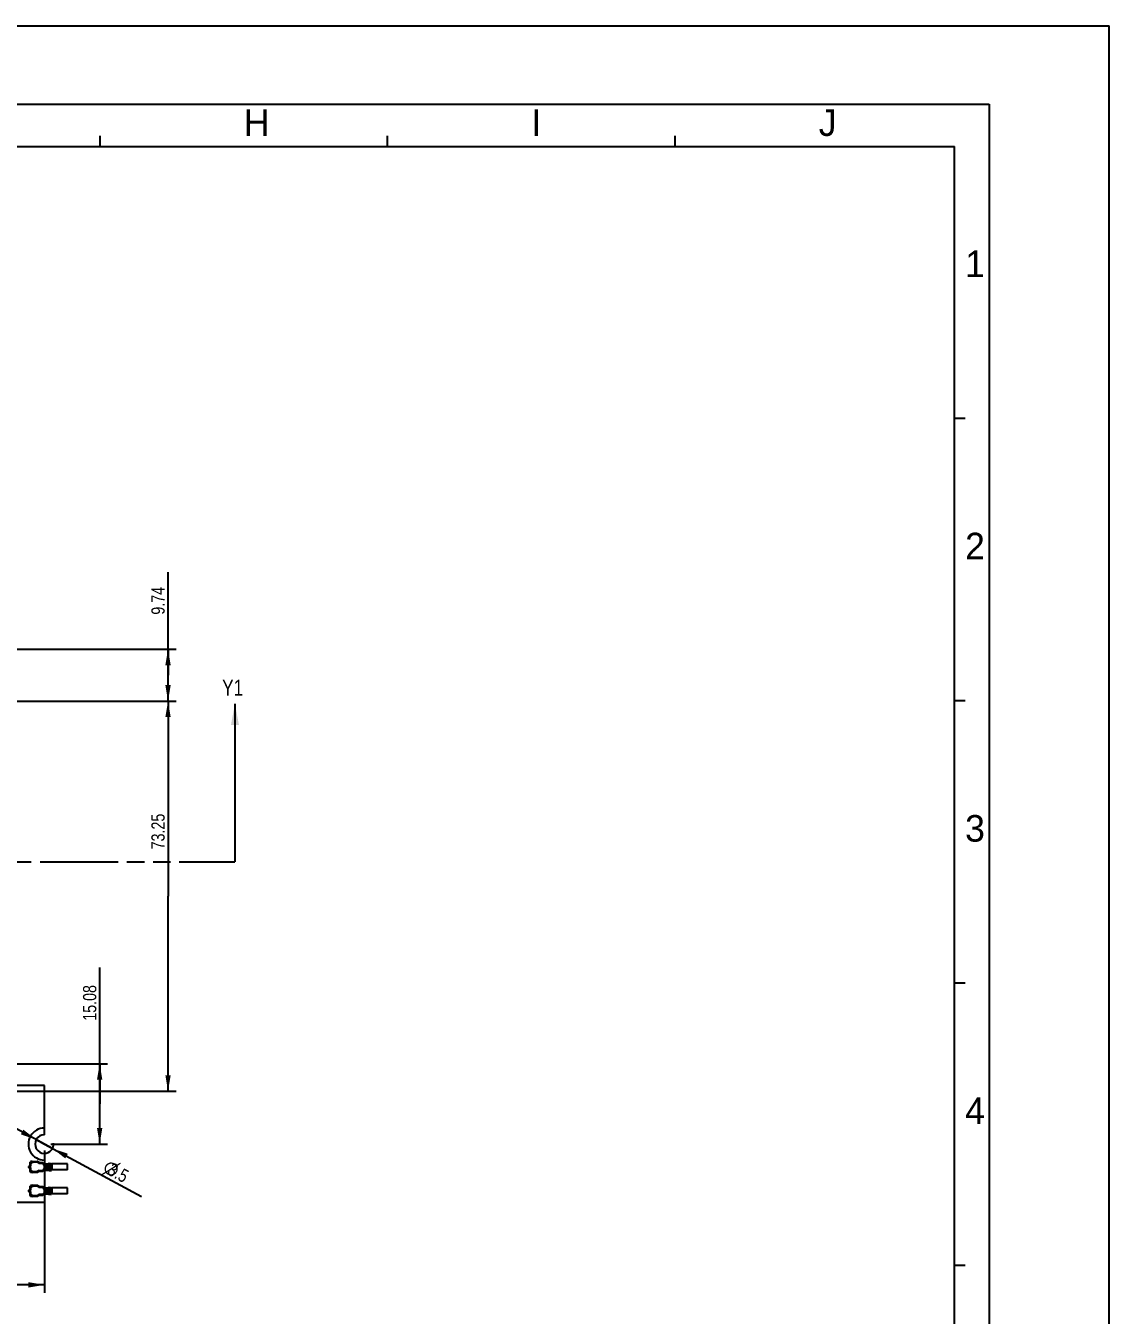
# Model space of a CAD drawing. Header units: millimetres. Extents: x 0 to 594, y 0 to 420.
# Drawn here: x 390.4 to 594, y 177.9 to 420 of the extents above; entities that cross this region are included whole.
import ezdxf

# ---------------------------------------------------------------- set-up
doc = ezdxf.new("R2010")
doc.units = ezdxf.units.MM
doc.header["$LTSCALE"] = 32.67
doc.linetypes.add('PHANTOM', pattern=[0.8, 0.45, -0.05, 0.1, -0.05, 0.1, -0.05])
doc.layers.get('0').update_dxf_attribs({"linetype": 'CONTINUOUS'})
doc.styles.get("Standard").update_dxf_attribs({"font": 'txt', "width": 0.8})
doc.styles.add('TEXTSTYLE_2', font='txt')
doc.styles.add('TEXTSTYLE_3', font='symbol_asme.ttf')
doc.dimstyles.new('DIMSTYLE_1', dxfattribs={"dimtxt": 2.5, "dimasz": 3, "dimexe": 1.5, "dimexo": 1.2, "dimtad": 1, "dimdsep": 46, "dimtxsty": 'STANDARD', "dimblk": '_FILLED', "dimblk1": '_FILLED', "dimblk2": '_FILLED', "dimcen": 0.09, "dimazin": 2, "dimtp": 0.01, "dimtm": 0.01, "dimtfac": 1, "dimtofl": 0, "dimtmove": 0, "dimatfit": 3, "dimldrblk": '_FILLED', "dimfxl": 1, "dimtolj": 1, "dimarcsym": 0})
doc.dimstyles.new('DIMSTYLE_2', dxfattribs={"dimtxt": 2.5, "dimasz": 3, "dimexe": 1.5, "dimexo": 1.2, "dimtad": 1, "dimdsep": 46, "dimtxsty": 'STANDARD', "dimblk": '_FILLED', "dimblk1": '_FILLED', "dimblk2": '_FILLED', "dimcen": 0.09, "dimazin": 2, "dimtp": 0.01, "dimtm": 0.01, "dimtfac": 1, "dimtmove": 0, "dimatfit": 2, "dimldrblk": '_FILLED', "dimfxl": 1, "dimtolj": 1, "dimarcsym": 0})
doc.dimstyles.get("Standard").update_dxf_attribs({"dimtxt": 2.5, "dimasz": 3, "dimexe": 1.5, "dimexo": 1.2, "dimtad": 1, "dimdsep": 46, "dimtxsty": 'STANDARD', "dimblk": '_FILLED', "dimblk1": '_FILLED', "dimblk2": '_FILLED', "dimcen": 0.09, "dimazin": 2, "dimtol": 1, "dimtp": 0.01, "dimtm": 0.01, "dimtfac": 1, "dimtofl": 0, "dimtmove": 0, "dimatfit": 3, "dimldrblk": '_FILLED', "dimfxl": 1, "dimtolj": 1, "dimarcsym": 0})

# ---------------------------------------------------------------- blocks, each defined once
blk = doc.blocks.new('_FILLED')
at = {"color": 0, "linetype": 'BYBLOCK'}
blk.add_solid([(0, 0), (-1, 0.167), (-1, -0.167)], dxfattribs=at)
blk = doc.blocks.new('XSEC_FILLED')
at = {"color": 0, "linetype": 'BYBLOCK'}
blk.add_solid([(0, 0), (-1, 0.1875), (-1, -0.1875)], dxfattribs=at)
blk = doc.blocks.new('*D0')
at = {"color": 7, "linetype": 'CONTINUOUS'}
for p, q in [((255.29, 223.81), (255.29, 182.09)), ((393.94, 208.83), (393.94, 182.09)), ((255.29, 183.59), (324.61, 183.59)), ((393.94, 183.59), (324.61, 183.59))]:
    blk.add_line(p, q, dxfattribs=at)
at = {"color": 7, "linetype": 'CONTINUOUS', "xscale": 3, "yscale": 3, "zscale": 3, "rotation": 180}
blk.add_blockref('_FILLED', (255.29, 183.59), dxfattribs=at)
at = {"color": 7, "linetype": 'CONTINUOUS', "xscale": 3, "yscale": 3, "zscale": 3}
blk.add_blockref('_FILLED', (393.94, 183.59), dxfattribs=at)
at = {"color": 7, "linetype": 'CONTINUOUS', "insert": (322.65, 186.72), "char_height": 2.5, "width": 12, "attachment_point": 2, "line_spacing_factor": 0.9}
blk.add_mtext('138.65', dxfattribs=at)
blk = doc.blocks.new('*D1')
at = {"color": 7, "linetype": 'CONTINUOUS'}
for p, q in [((404.33, 217.57), (404.33, 243.19)), ((256.59, 225.11), (405.83, 225.11)), ((404.33, 225.11), (404.33, 217.57)), ((404.33, 210.03), (404.33, 217.57)), ((395.14, 210.03), (405.83, 210.03))]:
    blk.add_line(p, q, dxfattribs=at)
at = {"color": 7, "linetype": 'CONTINUOUS', "xscale": 3, "yscale": 3, "zscale": 3}
for p, rotation in [((404.33, 225.11), 90), ((404.33, 210.03), 270)]:
    blk.add_blockref('_FILLED', p, dxfattribs=dict(at, rotation=rotation))
at = {"color": 7, "linetype": 'CONTINUOUS', "insert": (401.2, 233.19), "char_height": 2.5, "width": 10, "attachment_point": 1, "rotation": 90, "line_spacing_factor": 0.9}
blk.add_mtext('15.08', dxfattribs=at)
blk = doc.blocks.new('*D2')
at = {"color": 7, "linetype": 'CONTINUOUS'}
for p, q in [((393.94, 210.03), (388, 213.24)), ((392.4, 210.86), (392.4, 210.86)), ((392.4, 210.86), (393.94, 210.03)), ((395.47, 209.2), (393.94, 210.03)), ((393.94, 210.03), (412.19, 200.16)), ((395.47, 209.2), (395.47, 209.2))]:
    blk.add_line(p, q, dxfattribs=at)
at = {"color": 7, "linetype": 'CONTINUOUS', "xscale": 3, "yscale": 3, "zscale": 3}
for p, rotation in [((392.4, 210.86), 331.593129541), ((395.47, 209.2), 151.593129541)]:
    blk.add_blockref('_FILLED', p, dxfattribs=dict(at, rotation=rotation))
at = {"color": 7, "linetype": 'CONTINUOUS', "insert": (405.81, 207.16), "char_height": 2.5, "width": 13.4231, "attachment_point": 1, "rotation": 331.5927, "line_spacing_factor": 0.9, "style": 'TEXTSTYLE_3'}
blk.add_mtext('{\\ftxt;\\W0.0001;\\H0.0001;\\~}{\\ftxt;\\W1.1794871795;\\H2.5; }{\\ftxt;\\W0.0001;\\H0.0001;\\~}\\ftxt;{\\W0.8;3.5}', dxfattribs=at)
blk = doc.blocks.new('*D22')
at = {"color": 7, "linetype": 'CONTINUOUS'}
for p, q in [((417.17, 298.07), (417.17, 317.43)), ((365.09, 302.94), (418.67, 302.94)), ((417.17, 302.94), (417.17, 298.07)), ((417.17, 293.2), (417.17, 298.07)), ((283.99, 293.2), (418.67, 293.2))]:
    blk.add_line(p, q, dxfattribs=at)
at = {"color": 7, "linetype": 'CONTINUOUS', "xscale": 3, "yscale": 3, "zscale": 3}
for p, rotation in [((417.17, 302.94), 90), ((417.17, 293.2), 270)]:
    blk.add_blockref('_FILLED', p, dxfattribs=dict(at, rotation=rotation))
at = {"color": 7, "linetype": 'CONTINUOUS', "insert": (414.04, 309.43), "char_height": 2.5, "width": 8, "attachment_point": 1, "rotation": 90, "line_spacing_factor": 0.9}
blk.add_mtext('9.74', dxfattribs=at)
blk = doc.blocks.new('*D23')
at = {"color": 7, "linetype": 'CONTINUOUS'}
for p, q in [((283.99, 293.2), (418.67, 293.2)), ((417.17, 293.2), (417.17, 256.57)), ((417.17, 219.95), (417.17, 256.57)), ((283.99, 219.95), (418.67, 219.95))]:
    blk.add_line(p, q, dxfattribs=at)
at = {"color": 7, "linetype": 'CONTINUOUS', "xscale": 3, "yscale": 3, "zscale": 3}
for p, rotation in [((417.17, 293.2), 90), ((417.17, 219.95), 270)]:
    blk.add_blockref('_FILLED', p, dxfattribs=dict(at, rotation=rotation))
at = {"color": 7, "linetype": 'CONTINUOUS', "insert": (414.04, 268.71), "char_height": 2.5, "width": 10, "attachment_point": 2, "rotation": 90, "line_spacing_factor": 0.9}
blk.add_mtext('73.25', dxfattribs=at)

msp = doc.modelspace()

# ---------------------------------------------------------------- linework, layer by layer
at = {"color": 7, "linetype": 'CONTINUOUS'}
for p, q in [((0, 420), (594, 420)), ((594, 0), (594, 420)), ((20.422, 405.309), (571.422, 405.309)), ((571.422, 405.309), (571.422, 20.309)), ((26.422, 397.309), (564.922, 397.309)), ((404.422, 397.309), (404.422, 399.309)), ((458.422, 397.309), (458.422, 399.309)), ((512.422, 397.309), (512.422, 399.309)), ((564.922, 28.309), (564.922, 397.309)), ((564.922, 346.309), (566.922, 346.309)), ((564.922, 293.309), (566.922, 293.309)), ((429.744, 267.009), (429.744, 263.009)), ((564.922, 240.309), (566.922, 240.309)), ((393.935, 221.031), (367.935, 221.031)), ((393.935, 211.781), (393.935, 221.031)), ((393.935, 208.281), (393.935, 206.306)), ((391.035, 205.841), (391.105, 205.841)), ((391.035, 205.621), (391.035, 205.841)), ((391.166, 205.981), (391.105, 205.981)), ((391.105, 205.981), (391.105, 205.841)), ((391.299, 205.956), (391.184, 205.991)), ((391.195, 206.611), (391.455, 206.611)), ((391.195, 206.611), (391.195, 206.069)), ((391.315, 205.956), (391.299, 205.956)), ((391.605, 206.731), (391.335, 206.731)), ((391.335, 206.731), (391.335, 206.611)), ((391.394, 206.026), (391.455, 206.511)), ((391.405, 206.429), (391.444, 206.461)), ((391.405, 206.429), (391.405, 206.36)), ((391.449, 206.461), (391.444, 206.461)), ((391.755, 206.781), (391.455, 206.681)), ((391.755, 206.781), (391.455, 206.681)), ((391.455, 206.681), (391.455, 206.511)), ((391.755, 206.781), (392.555, 206.781)), ((391.755, 206.611), (391.755, 206.781)), ((392.564, 206.775), (392.555, 206.781)), ((392.555, 206.781), (392.555, 206.611)), ((392.735, 206.731), (392.634, 206.731)), ((392.735, 206.666), (392.735, 206.731)), ((392.823, 206.611), (392.875, 206.611)), ((392.875, 206.578), (392.875, 206.611)), ((392.935, 206.54), (393.635, 206.54)), ((392.935, 206.54), (392.935, 206.539)), ((392.935, 206.539), (392.935, 206.439)), ((392.935, 206.37), (392.935, 206.439)), ((393.635, 206.535), (393.635, 206.54)), ((393.855, 206.306), (394.655, 206.306)), ((393.855, 206.306), (393.855, 206.136)), ((393.955, 206.061), (394.155, 206.061)), ((393.955, 205.401), (393.955, 206.061)), ((393.955, 206.031), (394.155, 206.031)), ((394.155, 205.401), (394.155, 206.061)), ((394.355, 206.061), (394.555, 206.061)), ((394.355, 205.401), (394.355, 206.061)), ((394.355, 206.031), (394.555, 206.031)), ((394.555, 205.401), (394.555, 206.061)), ((394.655, 206.136), (394.655, 206.306)), ((394.855, 206.37), (395.255, 206.37)), ((394.855, 206.2), (394.855, 206.37)), ((394.855, 206.061), (395.155, 206.061)), ((394.855, 206.061), (394.855, 205.401)), ((394.855, 206.031), (395.155, 206.031)), ((395.155, 205.401), (395.155, 206.061)), ((395.255, 205.931), (395.255, 206.37)), ((395.405, 206.231), (395.255, 206.231)), ((395.405, 205.931), (395.255, 205.931)), ((398.255, 206.296), (395.405, 206.296)), ((395.405, 205.166), (395.405, 206.296)), ((398.255, 205.166), (398.255, 206.296)), ((391.035, 205.621), (391.105, 205.621)), ((391.105, 205.481), (391.105, 205.621)), ((391.105, 205.481), (391.166, 205.481)), ((391.184, 205.471), (391.299, 205.506)), ((391.195, 205.393), (391.195, 204.851)), ((391.195, 204.851), (391.455, 204.851)), ((391.299, 205.506), (391.315, 205.506)), ((391.335, 204.731), (391.335, 204.851)), ((391.335, 204.731), (391.605, 204.731)), ((391.455, 204.951), (391.394, 205.436)), ((391.405, 205.102), (391.405, 205.033)), ((391.444, 205.001), (391.405, 205.033)), ((391.444, 205.001), (391.449, 205.001)), ((391.455, 204.951), (391.455, 204.781)), ((391.455, 204.781), (391.755, 204.681)), ((391.455, 204.781), (391.755, 204.681)), ((392.555, 204.681), (391.755, 204.681)), ((392.555, 204.681), (392.555, 204.851)), ((392.555, 204.681), (392.564, 204.686)), ((392.634, 204.731), (392.735, 204.731)), ((392.735, 204.731), (392.735, 204.796)), ((392.935, 204.957), (392.935, 205.092)), ((392.935, 204.923), (392.935, 204.957)), ((392.935, 204.922), (392.935, 204.923)), ((392.935, 204.922), (393.635, 204.922)), ((393.635, 204.922), (393.635, 205.092)), ((393.855, 205.326), (393.855, 205.156)), ((393.855, 205.156), (394.655, 205.156)), ((393.935, 205.156), (393.935, 201.806)), ((394.155, 205.431), (393.955, 205.431)), ((393.955, 205.401), (394.155, 205.401)), ((394.555, 205.431), (394.355, 205.431)), ((394.355, 205.401), (394.555, 205.401)), ((394.655, 205.156), (394.655, 205.326)), ((395.155, 205.431), (394.855, 205.431)), ((394.855, 205.401), (395.155, 205.401)), ((394.855, 205.091), (394.855, 205.261)), ((394.855, 205.091), (395.255, 205.091)), ((395.255, 205.531), (395.405, 205.531)), ((395.255, 205.091), (395.255, 205.531)), ((395.405, 205.231), (395.255, 205.231)), ((398.255, 205.166), (395.405, 205.166)), ((391.035, 201.341), (391.105, 201.341)), ((391.035, 201.121), (391.035, 201.341)), ((391.035, 201.121), (391.105, 201.121)), ((391.166, 201.481), (391.105, 201.481)), ((391.105, 201.481), (391.105, 201.341)), ((391.105, 200.981), (391.105, 201.121)), ((391.105, 200.981), (391.166, 200.981)), ((391.299, 201.456), (391.184, 201.491)), ((391.184, 200.971), (391.299, 201.006)), ((391.195, 202.111), (391.455, 202.111)), ((391.195, 202.111), (391.195, 201.569)), ((391.315, 201.456), (391.299, 201.456)), ((391.299, 201.006), (391.315, 201.006)), ((391.605, 202.231), (391.335, 202.231)), ((391.335, 202.231), (391.335, 202.111)), ((391.394, 201.526), (391.455, 202.011)), ((391.405, 201.929), (391.444, 201.961)), ((391.405, 201.929), (391.405, 201.86)), ((391.449, 201.961), (391.444, 201.961)), ((391.755, 202.281), (391.455, 202.181)), ((391.755, 202.281), (391.455, 202.181)), ((391.455, 202.181), (391.455, 202.011)), ((391.755, 202.281), (392.555, 202.281)), ((391.755, 202.111), (391.755, 202.281)), ((392.564, 202.275), (392.555, 202.281)), ((392.555, 202.281), (392.555, 202.111)), ((392.735, 202.231), (392.634, 202.231)), ((392.735, 202.166), (392.735, 202.231)), ((392.823, 202.111), (392.875, 202.111)), ((392.875, 202.078), (392.875, 202.111)), ((392.935, 202.04), (393.635, 202.04)), ((392.935, 202.04), (392.935, 202.039)), ((392.935, 202.039), (392.935, 201.939)), ((392.935, 201.87), (392.935, 201.939)), ((393.635, 202.035), (393.635, 202.04)), ((393.855, 201.806), (394.655, 201.806)), ((393.855, 201.806), (393.855, 201.636)), ((393.955, 201.561), (394.155, 201.561)), ((393.955, 200.901), (393.955, 201.561)), ((393.955, 201.531), (394.155, 201.531)), ((394.155, 200.901), (394.155, 201.561)), ((394.355, 201.561), (394.555, 201.561)), ((394.355, 200.901), (394.355, 201.561)), ((394.355, 201.531), (394.555, 201.531)), ((394.555, 200.901), (394.555, 201.561)), ((394.655, 201.636), (394.655, 201.806)), ((394.855, 201.87), (395.255, 201.87)), ((394.855, 201.7), (394.855, 201.87)), ((394.855, 201.561), (395.155, 201.561)), ((394.855, 201.561), (394.855, 200.901)), ((394.855, 201.531), (395.155, 201.531)), ((395.155, 200.901), (395.155, 201.561)), ((395.255, 201.431), (395.255, 201.87)), ((395.405, 201.731), (395.255, 201.731)), ((395.405, 201.431), (395.255, 201.431)), ((395.255, 201.031), (395.405, 201.031)), ((395.255, 200.591), (395.255, 201.031)), ((398.255, 201.796), (395.405, 201.796)), ((395.405, 200.666), (395.405, 201.796)), ((398.255, 200.666), (398.255, 201.796)), ((393.935, 199.031), (367.935, 199.031)), ((391.195, 200.893), (391.195, 200.351)), ((391.195, 200.351), (391.455, 200.351)), ((391.335, 200.231), (391.335, 200.351)), ((391.335, 200.231), (391.605, 200.231)), ((391.455, 200.451), (391.394, 200.936)), ((391.405, 200.602), (391.405, 200.533)), ((391.444, 200.501), (391.405, 200.533)), ((391.444, 200.501), (391.449, 200.501)), ((391.455, 200.451), (391.455, 200.281)), ((391.455, 200.281), (391.755, 200.181)), ((391.455, 200.281), (391.755, 200.181)), ((392.555, 200.181), (391.755, 200.181)), ((392.555, 200.181), (392.555, 200.351)), ((392.555, 200.181), (392.564, 200.186)), ((392.634, 200.231), (392.735, 200.231)), ((392.735, 200.231), (392.735, 200.296)), ((392.935, 200.457), (392.935, 200.592)), ((392.935, 200.423), (392.935, 200.457)), ((392.935, 200.422), (392.935, 200.423)), ((392.935, 200.422), (393.635, 200.422)), ((393.635, 200.422), (393.635, 200.592)), ((393.855, 200.826), (393.855, 200.656)), ((393.855, 200.656), (394.655, 200.656)), ((393.935, 200.656), (393.935, 199.031)), ((394.155, 200.931), (393.955, 200.931)), ((393.955, 200.901), (394.155, 200.901)), ((394.555, 200.931), (394.355, 200.931)), ((394.355, 200.901), (394.555, 200.901)), ((394.655, 200.656), (394.655, 200.826)), ((395.155, 200.931), (394.855, 200.931)), ((394.855, 200.901), (395.155, 200.901)), ((394.855, 200.591), (394.855, 200.761)), ((394.855, 200.591), (395.255, 200.591)), ((395.405, 200.731), (395.255, 200.731)), ((398.255, 200.666), (395.405, 200.666)), ((564.922, 187.309), (566.922, 187.309))]:
    msp.add_line(p, q, dxfattribs=at)
at = {"color": 7, "linetype": 'PHANTOM'}
for p, q in [((79.487, 263.009), (425.744, 263.009)), ((425.744, 263.009), (429.744, 263.009))]:
    msp.add_line(p, q, dxfattribs=at)
at = {"color": 9, "linetype": 'CONTINUOUS'}
for p, q in [((391.455, 206.511), (391.755, 206.611)), ((392.555, 206.611), (391.755, 206.611)), ((392.555, 206.611), (392.935, 206.37)), ((393.635, 206.37), (392.935, 206.37)), ((393.635, 206.37), (393.855, 206.136)), ((394.655, 206.136), (393.855, 206.136)), ((394.655, 206.136), (394.855, 206.2)), ((395.255, 206.2), (394.855, 206.2)), ((391.755, 204.851), (391.455, 204.951)), ((391.755, 204.851), (392.555, 204.851)), ((392.935, 205.092), (392.555, 204.851)), ((392.935, 205.092), (393.635, 205.092)), ((393.855, 205.326), (393.635, 205.092)), ((393.855, 205.326), (394.655, 205.326)), ((394.855, 205.261), (394.655, 205.326)), ((394.855, 205.261), (395.255, 205.261)), ((391.455, 202.011), (391.755, 202.111)), ((392.555, 202.111), (391.755, 202.111)), ((392.555, 202.111), (392.935, 201.87)), ((393.635, 201.87), (392.935, 201.87)), ((393.635, 201.87), (393.855, 201.636)), ((394.655, 201.636), (393.855, 201.636)), ((394.655, 201.636), (394.855, 201.7)), ((395.255, 201.7), (394.855, 201.7)), ((391.755, 200.351), (391.455, 200.451)), ((391.755, 200.351), (392.555, 200.351)), ((392.935, 200.592), (392.555, 200.351)), ((392.935, 200.592), (393.635, 200.592)), ((393.855, 200.826), (393.635, 200.592)), ((393.855, 200.826), (394.655, 200.826)), ((394.855, 200.761), (394.655, 200.826)), ((394.855, 200.761), (395.255, 200.761))]:
    msp.add_line(p, q, dxfattribs=at)
at = {"color": 7, "linetype": 'CONTINUOUS'}
for points in [[(392.935, 206.54), (392.828, 206.608), (392.722, 206.675), (392.628, 206.735), (392.556, 206.781)], [(393.855, 206.306), (393.778, 206.388), (393.699, 206.472), (393.635, 206.54)], [(393.636, 206.37), (393.635, 206.413), (393.635, 206.454), (393.635, 206.49), (393.635, 206.535)], [(394.855, 206.37), (394.794, 206.349), (394.723, 206.326), (394.656, 206.306)], [(391.755, 204.681), (391.756, 204.686), (391.755, 204.702), (391.755, 204.851)], [(392.556, 204.681), (392.629, 204.728), (392.723, 204.788), (392.829, 204.855), (392.935, 204.922)], [(393.635, 204.922), (393.699, 204.99), (393.778, 205.074), (393.855, 205.156)], [(394.656, 205.156), (394.729, 205.134), (394.798, 205.112), (394.855, 205.091)], [(392.935, 202.04), (392.828, 202.108), (392.722, 202.175), (392.628, 202.235), (392.556, 202.281)], [(393.855, 201.806), (393.778, 201.888), (393.699, 201.972), (393.635, 202.04)], [(393.636, 201.87), (393.635, 201.913), (393.635, 201.954), (393.635, 201.99), (393.635, 202.035)], [(394.855, 201.87), (394.794, 201.849), (394.723, 201.826), (394.656, 201.806)], [(391.755, 200.181), (391.756, 200.186), (391.755, 200.202), (391.755, 200.351)], [(392.556, 200.181), (392.629, 200.228), (392.723, 200.288), (392.829, 200.355), (392.935, 200.422)], [(393.635, 200.422), (393.699, 200.49), (393.778, 200.574), (393.855, 200.656)], [(394.656, 200.656), (394.729, 200.634), (394.798, 200.612), (394.855, 200.591)]]:
    msp.add_lwpolyline(points, dxfattribs=at)
at = {"color": 40, "linetype": 'CONTINUOUS'}
msp.add_arc((393.935, 210.031), 3, 89.99986, 270.0002, dxfattribs=at)
at = {"color": 7, "linetype": 'CONTINUOUS'}
for centre, radius, start, end in [((393.935, 210.031), 1.75, 89.99981, 270.00027), ((393.935, 210.031), 1.75, 270.00027, 6.03171), ((392.035, 205.731), 0.908, 134.16186, 225.83814), ((392.035, 205.731), 0.89, 131.94457, 228.05543), ((391.315, 206.036), 0.08, 270, 352.81146), ((391.315, 205.426), 0.08, 7.18854, 90), ((392.035, 201.231), 0.908, 134.16186, 225.83814), ((392.035, 201.231), 0.89, 131.94457, 228.05543), ((391.315, 201.536), 0.08, 270, 352.81146), ((391.315, 200.926), 0.08, 7.18854, 90)]:
    msp.add_arc(centre, radius, start, end, dxfattribs=at)
at = {"color": 9, "linetype": 'CONTINUOUS'}
for centre in [(392.035, 205.731), (392.035, 201.231)]:
    msp.add_arc(centre, 0.77, 163.00982, 196.99018, dxfattribs=at)
at = {"color": 7, "linetype": 'CONTINUOUS'}
for points in [[(405.534, 205.589), (405.299, 205.653), (405.337, 205.799)], [(405.615, 205.815), (405.337, 205.799), (405.406, 205.927)], [(405.615, 205.815), (405.579, 205.71), (405.337, 205.799)], [(405.337, 205.799), (405.579, 205.71), (405.534, 205.589)], [(405.692, 205.918), (405.406, 205.927), (405.484, 206.072)], [(405.406, 205.927), (405.692, 205.918), (405.615, 205.815)], [(405.769, 206.022), (405.484, 206.072), (405.595, 206.199)], [(405.484, 206.072), (405.769, 206.022), (405.692, 205.918)], [(405.861, 206.117), (405.595, 206.199), (405.712, 206.301)], [(405.595, 206.199), (405.861, 206.117), (405.769, 206.022)], [(407.385, 205.749), (405.595, 204.933), (407.253, 205.966)], [(406.094, 206.24), (405.712, 206.301), (405.846, 206.395)], [(406.094, 206.24), (405.978, 206.178), (405.712, 206.301)], [(405.712, 206.301), (405.978, 206.178), (405.861, 206.117)], [(406.202, 206.286), (405.846, 206.395), (405.987, 206.464)], [(405.846, 206.395), (406.202, 206.286), (406.094, 206.24)], [(406.456, 206.335), (405.987, 206.464), (406.144, 206.524)], [(406.456, 206.335), (406.325, 206.322), (405.987, 206.464)], [(405.987, 206.464), (406.325, 206.322), (406.202, 206.286)], [(406.838, 206.273), (406.144, 206.524), (406.292, 206.568)], [(406.708, 206.302), (406.595, 206.322), (406.144, 206.524)], [(406.838, 206.273), (406.708, 206.302), (406.144, 206.524)], [(406.144, 206.524), (406.595, 206.322), (406.456, 206.335)], [(407.585, 205.89), (406.292, 206.568), (406.439, 206.572)], [(406.838, 206.273), (406.292, 206.568), (407.585, 205.89)], [(407.469, 206.098), (406.439, 206.572), (406.603, 206.567)], [(407.585, 205.89), (406.439, 206.572), (407.469, 206.098)], [(407.374, 206.191), (406.603, 206.567), (406.773, 206.537)], [(406.603, 206.567), (407.374, 206.191), (407.469, 206.098)], [(407.176, 206.36), (407.279, 206.284), (406.773, 206.537)], [(407.176, 206.36), (406.773, 206.537), (406.919, 206.499)], [(406.773, 206.537), (407.279, 206.284), (407.374, 206.191)], [(406.95, 206.212), (406.838, 206.273), (407.585, 205.89)], [(406.919, 206.499), (407.072, 206.437), (407.176, 206.36)], [(407.047, 206.16), (406.95, 206.212), (407.585, 205.89)], [(407.118, 206.101), (407.047, 206.16), (407.585, 205.89)], [(407.19, 206.041), (407.118, 206.101), (407.585, 205.89)], [(407.253, 205.966), (407.19, 206.041), (407.585, 205.89)], [(407.253, 205.966), (407.585, 205.89), (407.654, 205.749)], [(407.253, 205.966), (407.654, 205.749), (407.385, 205.749)], [(408.302, 206.332), (407.469, 206.098), (408.186, 206.54)], [(407.469, 206.098), (408.302, 206.332), (407.585, 205.89)], [(405.494, 204.594), (404.67, 204.375), (405.378, 204.802)], [(404.67, 204.375), (405.494, 204.594), (404.802, 204.159)], [(405.503, 205.377), (405.25, 205.369), (405.262, 205.507)], [(405.503, 205.377), (405.499, 205.255), (405.25, 205.369)], [(405.25, 205.369), (405.499, 205.255), (405.52, 205.14)], [(405.52, 205.14), (405.269, 205.213), (405.25, 205.369)], [(405.514, 205.475), (405.262, 205.507), (405.299, 205.653)], [(405.262, 205.507), (405.514, 205.475), (405.503, 205.377)], [(405.269, 205.213), (405.52, 205.14), (405.549, 205.041)], [(405.549, 205.041), (405.281, 205.082), (405.269, 205.213)], [(405.549, 205.041), (405.595, 204.933), (405.281, 205.082)], [(405.325, 204.934), (405.281, 205.082), (405.595, 204.933)], [(405.299, 205.653), (405.534, 205.589), (405.514, 205.475)], [(405.711, 204.726), (405.325, 204.934), (405.595, 204.933)], [(405.711, 204.726), (405.378, 204.802), (405.325, 204.934)], [(406.013, 204.479), (406.125, 204.418), (405.378, 204.802)], [(405.933, 204.522), (406.013, 204.479), (405.378, 204.802)], [(405.845, 204.591), (405.933, 204.522), (405.378, 204.802)], [(405.773, 204.65), (405.845, 204.591), (405.378, 204.802)], [(405.711, 204.726), (405.773, 204.65), (405.378, 204.802)], [(406.524, 204.12), (405.378, 204.802), (406.125, 204.418)], [(405.378, 204.802), (406.524, 204.12), (405.494, 204.594)], [(405.494, 204.594), (406.524, 204.12), (406.361, 204.125)], [(406.361, 204.125), (405.589, 204.501), (405.494, 204.594)], [(405.589, 204.501), (406.361, 204.125), (406.206, 204.146)], [(406.206, 204.146), (405.684, 204.408), (405.589, 204.501)], [(405.595, 204.933), (407.385, 205.749), (405.711, 204.726)], [(405.788, 204.331), (405.684, 204.408), (406.206, 204.146)], [(405.9, 204.27), (405.788, 204.331), (406.206, 204.146)], [(405.9, 204.27), (406.206, 204.146), (406.045, 204.192)], [(406.68, 204.139), (406.125, 204.418), (406.255, 204.39)], [(406.125, 204.418), (406.68, 204.139), (406.524, 204.12)], [(406.255, 204.39), (406.385, 204.361), (406.835, 204.159)], [(406.255, 204.39), (406.835, 204.159), (406.68, 204.139)], [(406.835, 204.159), (406.385, 204.361), (406.507, 204.357)], [(406.507, 204.357), (406.638, 204.369), (406.976, 204.228)], [(406.507, 204.357), (406.976, 204.228), (406.835, 204.159)], [(406.976, 204.228), (406.638, 204.369), (406.762, 204.406)], [(407.117, 204.297), (406.762, 204.406), (406.885, 204.443)], [(406.762, 204.406), (407.117, 204.297), (406.976, 204.228)], [(406.885, 204.443), (407.002, 204.504), (407.251, 204.39)], [(406.885, 204.443), (407.251, 204.39), (407.117, 204.297)], [(407.251, 204.39), (407.002, 204.504), (407.102, 204.575)], [(407.369, 204.493), (407.102, 204.575), (407.195, 204.67)], [(407.102, 204.575), (407.369, 204.493), (407.251, 204.39)], [(407.479, 204.62), (407.195, 204.67), (407.288, 204.765)], [(407.195, 204.67), (407.479, 204.62), (407.369, 204.493)], [(407.557, 204.764), (407.288, 204.765), (407.348, 204.877)], [(407.288, 204.765), (407.557, 204.764), (407.479, 204.62)], [(407.348, 204.877), (407.401, 204.973), (407.627, 204.893)], [(407.348, 204.877), (407.627, 204.893), (407.557, 204.764)], [(407.414, 205.651), (407.385, 205.749), (407.682, 205.609)], [(407.654, 205.749), (407.682, 205.609), (407.385, 205.749)], [(407.627, 204.893), (407.401, 204.973), (407.445, 205.094)], [(407.414, 205.651), (407.682, 205.609), (407.71, 205.47)], [(407.71, 205.47), (407.46, 205.543), (407.414, 205.651)], [(407.68, 205.03), (407.445, 205.094), (407.465, 205.208)], [(407.445, 205.094), (407.68, 205.03), (407.627, 204.893)], [(407.46, 205.543), (407.71, 205.47), (407.714, 205.322)], [(407.714, 205.322), (407.464, 205.437), (407.46, 205.543)], [(407.46, 205.314), (407.464, 205.437), (407.714, 205.322)], [(407.46, 205.314), (407.714, 205.322), (407.701, 205.184)], [(407.701, 205.184), (407.465, 205.208), (407.46, 205.314)], [(407.465, 205.208), (407.701, 205.184), (407.68, 205.03)]]:
    msp.add_solid(points, dxfattribs=at)

# ---------------------------------------------------------------- texts
at = {"color": 7, "linetype": 'CONTINUOUS', "char_height": 5, "width": 5, "attachment_point": 1, "line_spacing_factor": 0.9, "style": 'TEXTSTYLE_2'}
for s, insert in [('H', (431.422, 404.309)), ('I', (485.422, 404.309)), ('J', (539.422, 404.309)), ('1', (566.922, 377.809)), ('2', (566.922, 324.809)), ('3', (566.922, 271.809)), ('4', (566.922, 218.809))]:
    msp.add_mtext(s, dxfattribs=dict(at, insert=insert))
at = {"color": 7, "linetype": 'CONTINUOUS', "insert": (427.344, 297.209), "char_height": 3, "width": 4.8, "attachment_point": 1, "line_spacing_factor": 0.9}
msp.add_mtext('Y1', dxfattribs=at)

# ---------------------------------------------------------------- dimensions: what is measured, and where the dimension line sits
at = {"color": 7, "linetype": 'CONTINUOUS'}
for base, p1, p2, picture, middle in [((417.169, 293.199), (363.885, 302.939), (282.785, 293.199), '*D22', (417.169, 313.497)), ((417.169, 219.949), (282.785, 293.199), (282.785, 219.949), '*D23', (417.169, 268.771)), ((404.328, 210.031), (255.385, 225.109), (393.935, 210.031), '*D1', (404.328, 238.503))]:
    dim = msp.add_linear_dim(base=base, p1=p1, p2=p2, angle=270, dimstyle='DIMSTYLE_1', dxfattribs=at)
    dim.commit()
    dim.dimension.update_dxf_attribs({"geometry": picture, "text_midpoint": middle, "dimtype": 160})
dim = msp.add_linear_dim(base=(393.935, 183.593), p1=(255.285, 225.009), p2=(393.935, 210.031), dimstyle='DIMSTYLE_1', dxfattribs=at)
dim.commit()
dim.dimension.update_dxf_attribs({"geometry": '*D0', "text_midpoint": (322.963, 183.593), "dimtype": 160})
dim = msp.add_diameter_dim_2p(p1=(392.396, 210.864), p2=(395.475, 209.198), text='⌀<>', dimstyle='DIMSTYLE_2', override={"dimpost": '<>'}, dxfattribs=at)
dim.commit()
dim.dimension.update_dxf_attribs({"geometry": '*D2', "text_midpoint": (410.443, 203.234), "dimtype": 163})

# ---------------------------------------------------------------- leaders
msp.add_leader([(429.744, 292.709), (429.744, 267.009)], dimstyle='STANDARD', override={"dimasz": 4, "dimtad": 0, "dimldrblk": 'XSEC_FILLED'}, dxfattribs=at)

doc.saveas('drawing.dxf')
